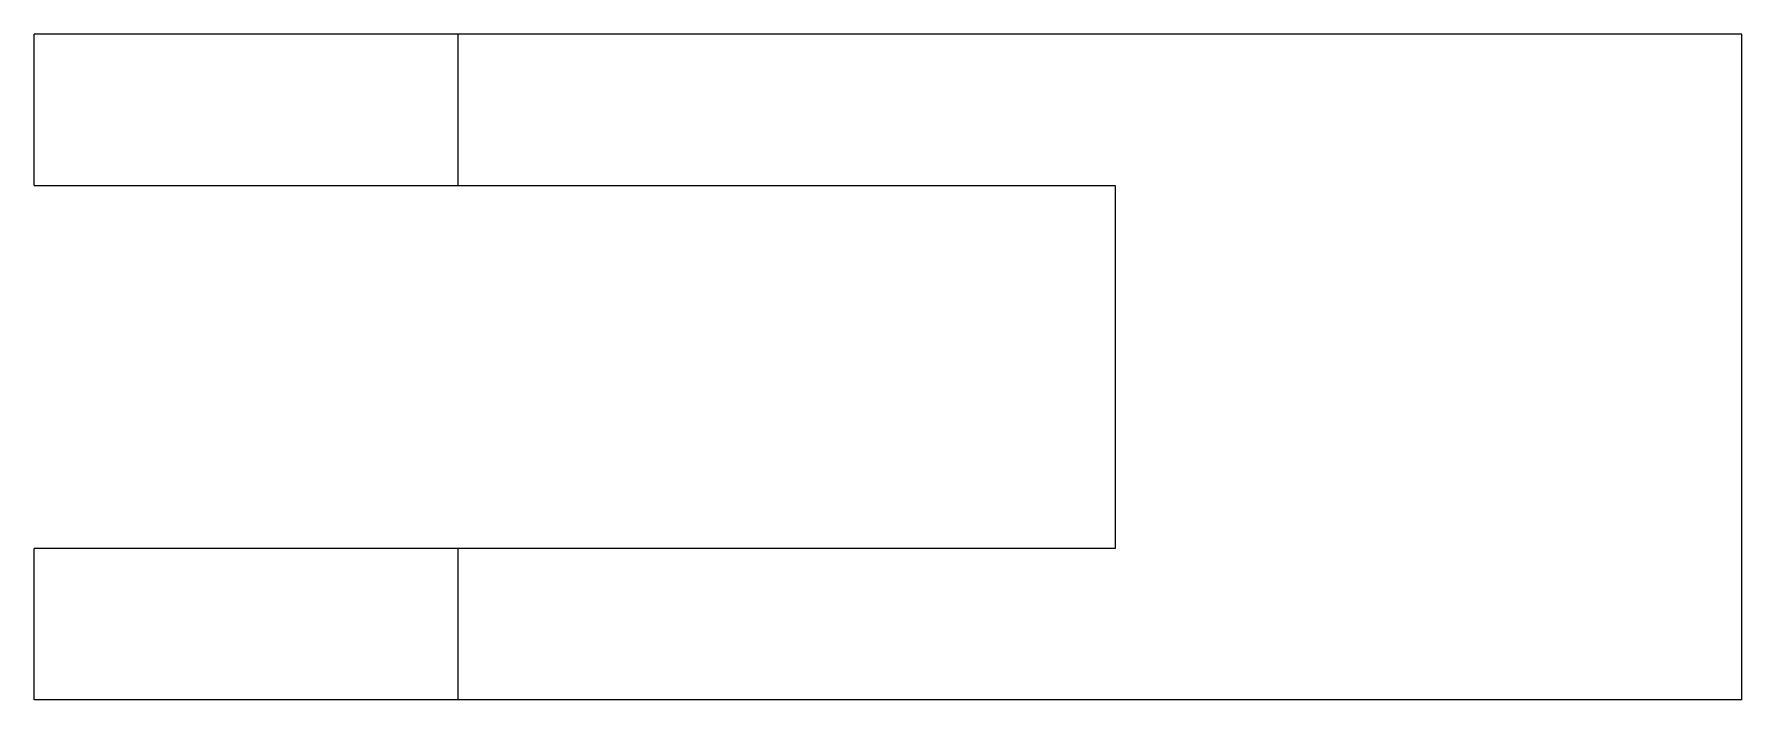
# Model space of a CAD drawing. Header units: metres. Extents: x -15.7 to 40.7, y -22 to 0.
import ezdxf

# ---------------------------------------------------------------- set-up
doc = ezdxf.new("R2010")
doc.units = ezdxf.units.M

msp = doc.modelspace()

# ---------------------------------------------------------------- linework, layer by layer
for points in [[(-15.7, -5), (-15.7, -4.9), (-15.7, -4.8), (-15.7, -4.7), (-15.7, -4.6), (-15.7, -4.5), (-15.7, -4.4), (-15.7, -4.3), (-15.7, -4.2), (-15.7, -4.1), (-15.7, -4), (-15.7, -3.9), (-15.7, -3.8), (-15.7, -3.7), (-15.7, -3.6), (-15.7, -3.5), (-15.7, -3.4), (-15.7, -3.3), (-15.7, -3.2), (-15.7, -3.1), (-15.7, -3), (-15.7, -2.9), (-15.7, -2.8), (-15.7, -2.7), (-15.7, -2.6), (-15.7, -2.5), (-15.7, -2.4), (-15.7, -2.3), (-15.7, -2.2), (-15.7, -2.1), (-15.7, -2), (-15.7, -1.9), (-15.7, -1.8), (-15.7, -1.7), (-15.7, -1.6), (-15.7, -1.5), (-15.7, -1.4), (-15.7, -1.3), (-15.7, -1.2), (-15.7, -1.1), (-15.7, -1), (-15.7, -0.9), (-15.7, -0.8), (-15.7, -0.7), (-15.7, -0.6), (-15.7, -0.5), (-15.7, -0.4), (-15.7, -0.3), (-15.7, -0.2), (-15.7, -0.1), (-15.7, 0)], [(-1.7, 0), (-1.749, 0), (-1.798, 0), (-1.847, 0), (-1.938, 0), (-2.083, 0), (-2.228, 0), (-2.373, 0), (-2.593, 0), (-2.827, 0), (-3.06, 0), (-3.316, 0), (-3.626, 0), (-3.937, 0), (-4.247, 0), (-4.601, 0), (-4.973, 0), (-5.344, 0), (-5.722, 0), (-6.136, 0), (-6.551, 0), (-6.965, 0), (-7.392, 0), (-7.828, 0), (-8.264, 0), (-8.7, 0), (-9.136, 0), (-9.572, 0), (-10.008, 0), (-10.435, 0), (-10.849, 0), (-11.264, 0), (-11.678, 0), (-12.056, 0), (-12.427, 0), (-12.799, 0), (-13.153, 0), (-13.463, 0), (-13.774, 0), (-14.084, 0), (-14.34, 0), (-14.573, 0), (-14.807, 0), (-15.027, 0), (-15.172, 0), (-15.317, 0), (-15.462, 0), (-15.553, 0), (-15.602, 0), (-15.651, 0), (-15.7, 0)], [(-1.7, -5), (-1.7, -4.9), (-1.7, -4.8), (-1.7, -4.7), (-1.7, -4.6), (-1.7, -4.5), (-1.7, -4.4), (-1.7, -4.3), (-1.7, -4.2), (-1.7, -4.1), (-1.7, -4), (-1.7, -3.9), (-1.7, -3.8), (-1.7, -3.7), (-1.7, -3.6), (-1.7, -3.5), (-1.7, -3.4), (-1.7, -3.3), (-1.7, -3.2), (-1.7, -3.1), (-1.7, -3), (-1.7, -2.9), (-1.7, -2.8), (-1.7, -2.7), (-1.7, -2.6), (-1.7, -2.5), (-1.7, -2.4), (-1.7, -2.3), (-1.7, -2.2), (-1.7, -2.1), (-1.7, -2), (-1.7, -1.9), (-1.7, -1.8), (-1.7, -1.7), (-1.7, -1.6), (-1.7, -1.5), (-1.7, -1.4), (-1.7, -1.3), (-1.7, -1.2), (-1.7, -1.1), (-1.7, -1), (-1.7, -0.9), (-1.7, -0.8), (-1.7, -0.7), (-1.7, -0.6), (-1.7, -0.5), (-1.7, -0.4), (-1.7, -0.3), (-1.7, -0.2), (-1.7, -0.1), (-1.7, 0)], [(40.7, 0), (39.852, 0), (39.004, 0), (38.156, 0), (37.308, 0), (36.46, 0), (35.612, 0), (34.764, 0), (33.916, 0), (33.068, 0), (32.22, 0), (31.372, 0), (30.524, 0), (29.676, 0), (28.828, 0), (27.98, 0), (27.132, 0), (26.284, 0), (25.436, 0), (24.588, 0), (23.74, 0), (22.892, 0), (22.044, 0), (21.196, 0), (20.348, 0), (19.5, 0), (18.652, 0), (17.804, 0), (16.956, 0), (16.108, 0), (15.26, 0), (14.412, 0), (13.564, 0), (12.716, 0), (11.868, 0), (11.02, 0), (10.172, 0), (9.324, 0), (8.476, 0), (7.628, 0), (6.78, 0), (5.932, 0), (5.084, 0), (4.236, 0), (3.388, 0), (2.54, 0), (1.692, 0), (0.844, 0), (-0.004, 0), (-0.852, 0), (-1.7, 0)], [(40.7, -22), (40.7, -21.56), (40.7, -21.12), (40.7, -20.68), (40.7, -20.24), (40.7, -19.8), (40.7, -19.36), (40.7, -18.92), (40.7, -18.48), (40.7, -18.04), (40.7, -17.6), (40.7, -17.16), (40.7, -16.72), (40.7, -16.28), (40.7, -15.84), (40.7, -15.4), (40.7, -14.96), (40.7, -14.52), (40.7, -14.08), (40.7, -13.64), (40.7, -13.2), (40.7, -12.76), (40.7, -12.32), (40.7, -11.88), (40.7, -11.44), (40.7, -11), (40.7, -10.56), (40.7, -10.12), (40.7, -9.68), (40.7, -9.24), (40.7, -8.8), (40.7, -8.36), (40.7, -7.92), (40.7, -7.48), (40.7, -7.04), (40.7, -6.6), (40.7, -6.16), (40.7, -5.72), (40.7, -5.28), (40.7, -4.84), (40.7, -4.4), (40.7, -3.96), (40.7, -3.52), (40.7, -3.08), (40.7, -2.64), (40.7, -2.2), (40.7, -1.76), (40.7, -1.32), (40.7, -0.88), (40.7, -0.44), (40.7, 0)], [(-15.7, -5), (-15.651, -5), (-15.602, -5), (-15.553, -5), (-15.462, -5), (-15.317, -5), (-15.172, -5), (-15.027, -5), (-14.807, -5), (-14.573, -5), (-14.34, -5), (-14.084, -5), (-13.774, -5), (-13.463, -5), (-13.153, -5), (-12.799, -5), (-12.427, -5), (-12.056, -5), (-11.678, -5), (-11.264, -5), (-10.849, -5), (-10.435, -5), (-10.008, -5), (-9.572, -5), (-9.136, -5), (-8.7, -5), (-8.264, -5), (-7.828, -5), (-7.392, -5), (-6.965, -5), (-6.551, -5), (-6.136, -5), (-5.722, -5), (-5.344, -5), (-4.973, -5), (-4.601, -5), (-4.247, -5), (-3.937, -5), (-3.626, -5), (-3.316, -5), (-3.06, -5), (-2.827, -5), (-2.593, -5), (-2.373, -5), (-2.228, -5), (-2.083, -5), (-1.938, -5), (-1.847, -5), (-1.798, -5), (-1.749, -5), (-1.7, -5)], [(-1.7, -5), (-1.266, -5), (-0.832, -5), (-0.398, -5), (0.036, -5), (0.47, -5), (0.904, -5), (1.338, -5), (1.772, -5), (2.206, -5), (2.64, -5), (3.074, -5), (3.508, -5), (3.942, -5), (4.376, -5), (4.81, -5), (5.244, -5), (5.678, -5), (6.112, -5), (6.546, -5), (6.98, -5), (7.414, -5), (7.848, -5), (8.282, -5), (8.716, -5), (9.15, -5), (9.584, -5), (10.018, -5), (10.452, -5), (10.886, -5), (11.32, -5), (11.754, -5), (12.188, -5), (12.622, -5), (13.056, -5), (13.49, -5), (13.924, -5), (14.358, -5), (14.792, -5), (15.226, -5), (15.66, -5), (16.094, -5), (16.528, -5), (16.962, -5), (17.396, -5), (17.83, -5), (18.264, -5), (18.698, -5), (19.132, -5), (19.566, -5), (20, -5)], [(20, -5), (20, -5.24), (20, -5.48), (20, -5.72), (20, -5.96), (20, -6.2), (20, -6.44), (20, -6.68), (20, -6.92), (20, -7.16), (20, -7.4), (20, -7.64), (20, -7.88), (20, -8.12), (20, -8.36), (20, -8.6), (20, -8.84), (20, -9.08), (20, -9.32), (20, -9.56), (20, -9.8), (20, -10.04), (20, -10.28), (20, -10.52), (20, -10.76), (20, -11), (20, -11.24), (20, -11.48), (20, -11.72), (20, -11.96), (20, -12.2), (20, -12.44), (20, -12.68), (20, -12.92), (20, -13.16), (20, -13.4), (20, -13.64), (20, -13.88), (20, -14.12), (20, -14.36), (20, -14.6), (20, -14.84), (20, -15.08), (20, -15.32), (20, -15.56), (20, -15.8), (20, -16.04), (20, -16.28), (20, -16.52), (20, -16.76), (20, -17)], [(-1.7, -17), (-1.749, -17), (-1.798, -17), (-1.847, -17), (-1.938, -17), (-2.083, -17), (-2.228, -17), (-2.373, -17), (-2.593, -17), (-2.827, -17), (-3.06, -17), (-3.316, -17), (-3.626, -17), (-3.937, -17), (-4.247, -17), (-4.601, -17), (-4.973, -17), (-5.344, -17), (-5.722, -17), (-6.136, -17), (-6.551, -17), (-6.965, -17), (-7.392, -17), (-7.828, -17), (-8.264, -17), (-8.7, -17), (-9.136, -17), (-9.572, -17), (-10.008, -17), (-10.435, -17), (-10.849, -17), (-11.264, -17), (-11.678, -17), (-12.056, -17), (-12.427, -17), (-12.799, -17), (-13.153, -17), (-13.463, -17), (-13.774, -17), (-14.084, -17), (-14.34, -17), (-14.573, -17), (-14.807, -17), (-15.027, -17), (-15.172, -17), (-15.317, -17), (-15.462, -17), (-15.553, -17), (-15.602, -17), (-15.651, -17), (-15.7, -17)], [(-15.7, -22), (-15.7, -21.9), (-15.7, -21.8), (-15.7, -21.7), (-15.7, -21.6), (-15.7, -21.5), (-15.7, -21.4), (-15.7, -21.3), (-15.7, -21.2), (-15.7, -21.1), (-15.7, -21), (-15.7, -20.9), (-15.7, -20.8), (-15.7, -20.7), (-15.7, -20.6), (-15.7, -20.5), (-15.7, -20.4), (-15.7, -20.3), (-15.7, -20.2), (-15.7, -20.1), (-15.7, -20), (-15.7, -19.9), (-15.7, -19.8), (-15.7, -19.7), (-15.7, -19.6), (-15.7, -19.5), (-15.7, -19.4), (-15.7, -19.3), (-15.7, -19.2), (-15.7, -19.1), (-15.7, -19), (-15.7, -18.9), (-15.7, -18.8), (-15.7, -18.7), (-15.7, -18.6), (-15.7, -18.5), (-15.7, -18.4), (-15.7, -18.3), (-15.7, -18.2), (-15.7, -18.1), (-15.7, -18), (-15.7, -17.9), (-15.7, -17.8), (-15.7, -17.7), (-15.7, -17.6), (-15.7, -17.5), (-15.7, -17.4), (-15.7, -17.3), (-15.7, -17.2), (-15.7, -17.1), (-15.7, -17)], [(20, -17), (19.566, -17), (19.132, -17), (18.698, -17), (18.264, -17), (17.83, -17), (17.396, -17), (16.962, -17), (16.528, -17), (16.094, -17), (15.66, -17), (15.226, -17), (14.792, -17), (14.358, -17), (13.924, -17), (13.49, -17), (13.056, -17), (12.622, -17), (12.188, -17), (11.754, -17), (11.32, -17), (10.886, -17), (10.452, -17), (10.018, -17), (9.584, -17), (9.15, -17), (8.716, -17), (8.282, -17), (7.848, -17), (7.414, -17), (6.98, -17), (6.546, -17), (6.112, -17), (5.678, -17), (5.244, -17), (4.81, -17), (4.376, -17), (3.942, -17), (3.508, -17), (3.074, -17), (2.64, -17), (2.206, -17), (1.772, -17), (1.338, -17), (0.904, -17), (0.47, -17), (0.036, -17), (-0.398, -17), (-0.832, -17), (-1.266, -17), (-1.7, -17)], [(-1.7, -22), (-1.7, -21.9), (-1.7, -21.8), (-1.7, -21.7), (-1.7, -21.6), (-1.7, -21.5), (-1.7, -21.4), (-1.7, -21.3), (-1.7, -21.2), (-1.7, -21.1), (-1.7, -21), (-1.7, -20.9), (-1.7, -20.8), (-1.7, -20.7), (-1.7, -20.6), (-1.7, -20.5), (-1.7, -20.4), (-1.7, -20.3), (-1.7, -20.2), (-1.7, -20.1), (-1.7, -20), (-1.7, -19.9), (-1.7, -19.8), (-1.7, -19.7), (-1.7, -19.6), (-1.7, -19.5), (-1.7, -19.4), (-1.7, -19.3), (-1.7, -19.2), (-1.7, -19.1), (-1.7, -19), (-1.7, -18.9), (-1.7, -18.8), (-1.7, -18.7), (-1.7, -18.6), (-1.7, -18.5), (-1.7, -18.4), (-1.7, -18.3), (-1.7, -18.2), (-1.7, -18.1), (-1.7, -18), (-1.7, -17.9), (-1.7, -17.8), (-1.7, -17.7), (-1.7, -17.6), (-1.7, -17.5), (-1.7, -17.4), (-1.7, -17.3), (-1.7, -17.2), (-1.7, -17.1), (-1.7, -17)], [(-1.7, -22), (-1.749, -22), (-1.798, -22), (-1.847, -22), (-1.938, -22), (-2.083, -22), (-2.228, -22), (-2.373, -22), (-2.593, -22), (-2.827, -22), (-3.06, -22), (-3.316, -22), (-3.626, -22), (-3.937, -22), (-4.247, -22), (-4.601, -22), (-4.973, -22), (-5.344, -22), (-5.722, -22), (-6.136, -22), (-6.551, -22), (-6.965, -22), (-7.392, -22), (-7.828, -22), (-8.264, -22), (-8.7, -22), (-9.136, -22), (-9.572, -22), (-10.008, -22), (-10.435, -22), (-10.849, -22), (-11.264, -22), (-11.678, -22), (-12.056, -22), (-12.427, -22), (-12.799, -22), (-13.153, -22), (-13.463, -22), (-13.774, -22), (-14.084, -22), (-14.34, -22), (-14.573, -22), (-14.807, -22), (-15.027, -22), (-15.172, -22), (-15.317, -22), (-15.462, -22), (-15.553, -22), (-15.602, -22), (-15.651, -22), (-15.7, -22)], [(40.7, -22), (39.852, -22), (39.004, -22), (38.156, -22), (37.308, -22), (36.46, -22), (35.612, -22), (34.764, -22), (33.916, -22), (33.068, -22), (32.22, -22), (31.372, -22), (30.524, -22), (29.676, -22), (28.828, -22), (27.98, -22), (27.132, -22), (26.284, -22), (25.436, -22), (24.588, -22), (23.74, -22), (22.892, -22), (22.044, -22), (21.196, -22), (20.348, -22), (19.5, -22), (18.652, -22), (17.804, -22), (16.956, -22), (16.108, -22), (15.26, -22), (14.412, -22), (13.564, -22), (12.716, -22), (11.868, -22), (11.02, -22), (10.172, -22), (9.324, -22), (8.476, -22), (7.628, -22), (6.78, -22), (5.932, -22), (5.084, -22), (4.236, -22), (3.388, -22), (2.54, -22), (1.692, -22), (0.844, -22), (-0.004, -22), (-0.852, -22), (-1.7, -22)]]:
    msp.add_lwpolyline(points)

doc.saveas('drawing.dxf')
